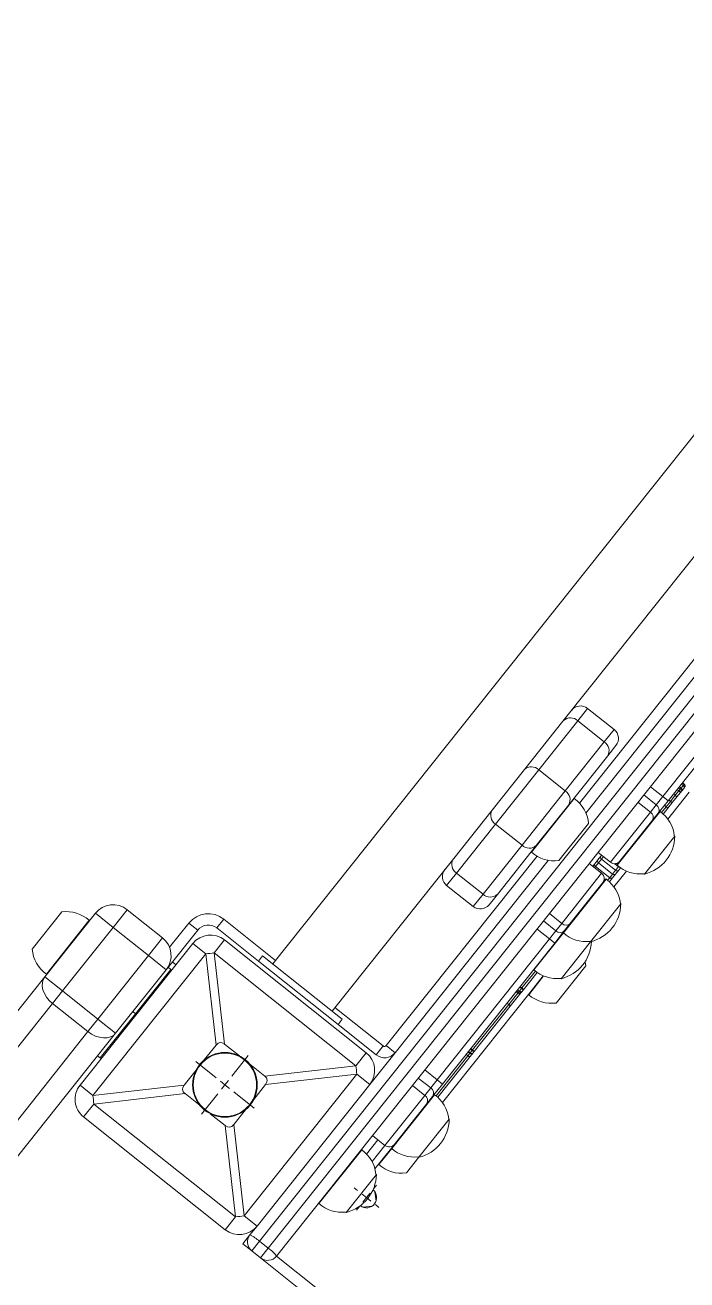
# Model space of a CAD drawing. Header units: millimetres. Extents: x -229914 to 856942, y -268655 to 87212.
# Drawn here: x -139850 to -139557, y 24177 to 24732 of the extents above; entities that cross this region are included whole.
import ezdxf

# ---------------------------------------------------------------- set-up
doc = ezdxf.new("R2010")
doc.units = ezdxf.units.MM

# ---------------------------------------------------------------- blocks, each defined once
blk = doc.blocks.new('SW_CENTERMARKSYMBOL_9')
at = {"color": 0, "linetype": 'Continuous', "lineweight": 0}
for p, q in [((0, 5), (0, 7)), ((-5, 0), (-7, 0)), ((0, 0), (-2.5, 0)), ((0, 0), (0, 2.5)), ((0, 0), (0, -2.5)), ((0, 0), (2.5, 0)), ((5, 0), (7, 0)), ((0, -5), (0, -7))]:
    blk.add_line(p, q, dxfattribs=at)
blk = doc.blocks.new('SW_CENTERMARKSYMBOL_65')
at = {"color": 0, "linetype": 'Continuous', "lineweight": 0}
for p, q in [((0, 5), (0, 16.5)), ((-5, 0), (-16.5, 0)), ((0, 0), (-2.5, 0)), ((0, 0), (0, 2.5)), ((0, 0), (0, -2.5)), ((0, 0), (2.5, 0)), ((5, 0), (16.5, 0)), ((0, -5), (0, -16.5))]:
    blk.add_line(p, q, dxfattribs=at)
blk = doc.blocks.new('Т912NEW')
at = {"color": 7, "linetype": 'Continuous', "lineweight": 15}
for p, q in [((-2156, 1914.17), (-2156, 1124.17)), ((-2079.25, 1024.6), (-2079.25, 1628.15)), ((-2074.25, 1627.72), (-2074.25, 1024.17)), ((-2089.25, 1415.8), (-2089.25, 1262.53)), ((-2122.5, 1287.89), (-2122.5, 1390.44)), ((-2067.25, 1289.37), (-2067.25, 1368.96)), ((-2064.25, 1368.96), (-2064.25, 1289.37)), ((-2117.5, 1299.17), (-2117.5, 1292.15)), ((-2102.5, 1299.17), (-2117.5, 1299.17)), ((-2102.5, 1292.15), (-2102.5, 1299.17)), ((-2063.25, 1299.64), (-2064.25, 1299.64)), ((-2063.25, 1298.78), (-2063.25, 1299.47)), ((-2062.25, 1298.64), (-2062.25, 1298.56)), ((-2062.25, 1298.56), (-2062.25, 1298.18)), ((-2062.25, 1298.18), (-2062.25, 1296.37)), ((-2059.25, 1298.17), (-2059.25, 1282.96)), ((-2097.5, 1294.17), (-2097.5, 1288.32)), ((-2063.25, 1297.37), (-2064.25, 1297.37)), ((-2063.25, 1295.84), (-2063.25, 1296.8)), ((-2063.25, 1293.28), (-2063.25, 1295.84)), ((-2063.25, 1289.87), (-2063.25, 1293.28)), ((-2062.25, 1296.37), (-2062.25, 1296.09)), ((-2062.25, 1296.09), (-2062.25, 1295.56)), ((-2062.25, 1295.56), (-2062.25, 1293.38)), ((-2062.25, 1293.38), (-2062.25, 1290.11)), ((-2122.5, 1260.66), (-2122.5, 1287.89)), ((-2117.5, 1292.15), (-2117.5, 1264.49)), ((-2102.5, 1292.15), (-2117.5, 1292.15)), ((-2102.5, 1264.49), (-2102.5, 1292.15)), ((-2097.5, 1288.32), (-2097.5, 1260.66)), ((-2067.25, 1289.37), (-2074.25, 1289.37)), ((-2067.25, 1284.76), (-2067.25, 1289.37)), ((-2067.25, 1289.37), (-2064.25, 1289.37)), ((-2064.25, 1289.37), (-2064.25, 1283.26)), ((-2063.25, 1286.82), (-2063.25, 1289.87)), ((-2062.25, 1290.11), (-2062.25, 1286.78)), ((-2062.25, 1286.78), (-2062.25, 1283.46)), ((-2067.25, 1284.76), (-2074.25, 1284.76)), ((-2067.25, 1280.58), (-2067.25, 1284.76)), ((-2064.05, 1283.46), (-2064.25, 1283.46)), ((-2064.25, 1253.12), (-2064.25, 1283.26)), ((-2064.05, 1253.11), (-2064.05, 1283.48)), ((-2067.25, 1280.58), (-2074.25, 1280.58)), ((-2052.25, 1279.04), (-2052.49, 1279.04)), ((-2052.25, 1257.54), (-2052.25, 1279.04)), ((-2117.5, 1264.49), (-2117.5, 1233.84)), ((-2102.5, 1264.49), (-2117.5, 1264.49)), ((-2102.5, 1233.84), (-2102.5, 1264.49)), ((-2122.5, 1237.67), (-2122.5, 1260.66)), ((-2097.3, 1264.34), (-2097.5, 1264.34)), ((-2097.5, 1260.66), (-2097.5, 1237.67)), ((-2097.3, 1233.98), (-2097.3, 1264.35)), ((-2085.5, 1238.67), (-2085.5, 1259.67)), ((-2059.25, 1253.62), (-2059.25, 1244.71)), ((-2052.49, 1257.55), (-2052.25, 1257.54)), ((-2074.25, 1252.29), (-2067.25, 1252.29)), ((-2072.25, 1251.64), (-2072.25, 1252.29)), ((-2072.25, 1249.61), (-2072.25, 1251.64)), ((-2072.25, 1247.37), (-2072.25, 1249.61)), ((-2063.25, 1250.9), (-2071.25, 1250.9)), ((-2071.25, 1250.9), (-2071.25, 1248.78)), ((-2063.25, 1248.78), (-2071.25, 1248.78)), ((-2071.25, 1248.78), (-2071.25, 1246.73)), ((-2064.25, 1253.12), (-2064.05, 1253.12)), ((-2063.25, 1250.9), (-2063.25, 1252.94)), ((-2063.25, 1248.78), (-2063.25, 1250.9)), ((-2063.25, 1246.73), (-2063.25, 1248.78)), ((-2062.25, 1253.12), (-2062.25, 1251.64)), ((-2062.25, 1251.64), (-2062.25, 1249.61)), ((-2062.25, 1249.61), (-2062.25, 1247.37)), ((-2067.25, 1246.04), (-2074.25, 1246.04)), ((-2072.25, 1246.04), (-2072.25, 1247.37)), ((-2063.25, 1246.73), (-2071.25, 1246.73)), ((-2064.05, 1245.21), (-2064.25, 1245.21)), ((-2064.25, 1215.07), (-2064.25, 1245.21)), ((-2064.05, 1214.85), (-2064.05, 1245.22)), ((-2062.25, 1247.37), (-2062.25, 1245.21)), ((-2122.5, 1210.44), (-2122.5, 1237.67)), ((-2097.5, 1237.67), (-2097.5, 1210.01)), ((-2052.25, 1240.79), (-2052.49, 1240.78)), ((-2052.25, 1219.29), (-2052.25, 1240.79)), ((-2102.5, 1233.84), (-2117.5, 1233.84)), ((-2117.5, 1233.84), (-2117.5, 1206.18)), ((-2102.5, 1206.18), (-2102.5, 1233.84)), ((-2097.5, 1234), (-2097.3, 1234)), ((-2089.25, 1235.8), (-2089.25, 1127.17)), ((-2067.25, 1217.76), (-2074.25, 1217.76)), ((-2067.25, 1213.57), (-2067.25, 1217.76)), ((-2064.25, 1215.07), (-2064.25, 1208.96)), ((-2064.25, 1214.87), (-2064.05, 1214.87)), ((-2064.05, 1193.98), (-2064.05, 1214.85)), ((-2052.49, 1219.3), (-2052.25, 1219.29)), ((-2052.25, 1198.42), (-2052.25, 1219.29)), ((-2122.5, 1124.17), (-2122.5, 1210.44)), ((-2097.5, 1210.01), (-2097.5, 1204.17)), ((-2067.25, 1213.57), (-2074.25, 1213.57)), ((-2067.25, 1208.96), (-2067.25, 1213.57)), ((-2047.25, 1188.67), (-2047.25, 1209.67)), ((-2102.5, 1206.18), (-2117.5, 1206.18)), ((-2117.5, 1206.18), (-2117.5, 1199.17)), ((-2102.5, 1199.17), (-2102.5, 1206.18)), ((-2067.25, 1208.96), (-2074.25, 1208.96)), ((-2067.25, 1208.96), (-2064.25, 1208.96)), ((-2067.25, 1129.37), (-2067.25, 1208.96)), ((-2064.25, 1208.96), (-2064.25, 1129.37)), ((-2102.5, 1199.17), (-2117.5, 1199.17)), ((-2052.49, 1198.42), (-2052.25, 1198.42)), ((-2064.25, 1194), (-2064.05, 1194)), ((-2062.25, 1193.99), (-2062.25, 1184.02)), ((-2059.25, 1184), (-2059.25, 1194.49)), ((-2059.05, 1183.98), (-2059.05, 1194.55)), ((-2063.25, 1181.51), (-2064.25, 1181.51)), ((-2063.25, 1184.16), (-2063.25, 1184.5)), ((-2063.25, 1182.63), (-2063.25, 1184.16)), ((-2063.25, 1181.98), (-2063.25, 1182.63)), ((-2063.25, 1181.51), (-2063.25, 1181.98)), ((-2062.25, 1184.02), (-2062.25, 1183.26)), ((-2062.25, 1183.26), (-2062.25, 1182.91)), ((-2062.25, 1182.91), (-2062.25, 1182.51)), ((-2062.25, 1182.51), (-2062.25, 1174.96)), ((-2059.25, 1184), (-2059.05, 1184)), ((-2059.25, 1184), (-2059.25, 1122.96)), ((-2063.25, 1149.4), (-2063.25, 1175.09)), ((-2062.25, 1174.96), (-2062.25, 1149.27)), ((-2063.25, 1149.04), (-2063.25, 1149.4)), ((-2063.25, 1147.77), (-2063.25, 1149.04)), ((-2062.25, 1149.27), (-2062.25, 1148.64)), ((-2062.25, 1148.64), (-2062.25, 1148.49)), ((-2062.25, 1148.49), (-2062.25, 1146.42)), ((-2063.25, 1147.49), (-2064.25, 1147.49)), ((-2063.25, 1147.49), (-2063.25, 1147.77)), ((-2062.25, 1146.42), (-2062.25, 1123.47)), ((-2185.25, 1126.17), (-2185.25, 1121.17)), ((-2095.25, 1126.17), (-2095.25, 1121.17)), ((-2094.25, 1127.17), (-2089.25, 1127.17)), ((-2089.25, 1127.17), (-2089.25, 1109.17)), ((-2067.25, 1129.37), (-2074.25, 1129.37)), ((-2067.25, 1124.76), (-2067.25, 1129.37)), ((-2067.25, 1129.37), (-2064.25, 1129.37)), ((-2064.25, 1129.37), (-2064.25, 1123.26)), ((-2161.75, 1121.17), (-2185.25, 1121.17)), ((-2161.75, 1124.17), (-2161.75, 1121.17)), ((-2161.75, 1124.17), (-2116.75, 1124.17)), ((-2161.75, 1121.17), (-2116.75, 1121.17)), ((-2116.75, 1124.17), (-2116.75, 1121.17)), ((-2095.25, 1121.17), (-2116.75, 1121.17)), ((-2067.25, 1124.76), (-2074.25, 1124.76)), ((-2067.25, 1120.58), (-2074.25, 1120.58)), ((-2067.25, 1120.58), (-2067.25, 1124.76)), ((-2064.05, 1123.46), (-2064.25, 1123.46)), ((-2064.25, 1093.12), (-2064.25, 1123.26)), ((-2064.05, 1093.11), (-2064.05, 1123.48)), ((-2196.25, 1115.17), (-2191.25, 1115.17)), ((-2191.25, 1115.17), (-2191.25, 1092.82)), ((-2179.25, 1119.17), (-2179.25, 1111.84)), ((-2179.25, 1119.17), (-2099.25, 1119.17)), ((-2099.25, 1111.84), (-2099.25, 1119.17)), ((-2052.25, 1119.04), (-2052.49, 1119.04)), ((-2052.25, 1097.54), (-2052.25, 1119.04)), ((-2181.93, 1109.17), (-2189.25, 1109.17)), ((-2189.25, 1029.17), (-2189.25, 1109.17)), ((-2153.25, 1080.49), (-2181.93, 1109.17)), ((-2181.93, 1109.17), (-2181.93, 1029.17)), ((-2179.25, 1111.84), (-2150.58, 1083.17)), ((-2099.25, 1111.84), (-2179.25, 1111.84)), ((-2127.93, 1083.17), (-2099.25, 1111.84)), ((-2096.58, 1109.17), (-2125.25, 1080.49)), ((-2096.58, 1029.17), (-2096.58, 1109.17)), ((-2089.25, 1109.17), (-2096.58, 1109.17)), ((-2089.25, 1109.17), (-2089.25, 1029.17)), ((-2221.25, 1102.82), (-2201.25, 1102.82)), ((-2221.25, 1102.82), (-2221.25, 1092.82)), ((-2201.25, 1102.82), (-2201.25, 1092.82)), ((-2231.25, 1092.82), (-2221.25, 1092.82)), ((-2231.25, 1056.96), (-2231.25, 1092.82)), ((-2221.25, 1092.82), (-2221.25, 1056.96)), ((-2201.25, 1092.82), (-2221.25, 1092.82)), ((-2201.25, 1056.96), (-2201.25, 1092.82)), ((-2191.25, 1092.82), (-2201.25, 1092.82)), ((-2191.25, 1097.17), (-2189.25, 1097.17)), ((-2191.25, 1094.17), (-2189.75, 1094.17)), ((-2191.25, 1092.82), (-2191.25, 1056.96)), ((-2189.75, 1094.17), (-2189.75, 1069.17)), ((-2189.25, 1094.17), (-2189.75, 1094.17)), ((-2064.25, 1093.12), (-2064.05, 1093.12)), ((-2064.25, 1093.12), (-2064.25, 1081.42)), ((-2064.05, 1083.98), (-2064.05, 1093.12)), ((-2052.49, 1097.55), (-2052.25, 1097.54)), ((-2052.25, 1088.67), (-2052.25, 1097.54)), ((-2231.45, 1088.71), (-2231.45, 1058.34)), ((-2231.25, 1088.7), (-2231.45, 1088.7)), ((-2074.25, 1092.29), (-2067.25, 1092.29)), ((-2243.25, 1084.03), (-2243.25, 1063.03)), ((-2150.58, 1083.17), (-2142.17, 1083.17)), ((-2136.34, 1083.17), (-2127.93, 1083.17)), ((-2074.05, 1084.34), (-2074.25, 1084.34)), ((-2074.05, 1053.98), (-2074.05, 1084.35)), ((-2064.25, 1084), (-2064.05, 1084)), ((-2153.25, 1080.49), (-2153.25, 1072.08)), ((-2125.25, 1080.49), (-2125.25, 1072.08)), ((-2062.25, 1079.92), (-2062.49, 1079.91)), ((-2062.25, 1058.42), (-2062.25, 1079.92)), ((-2054.97, 1070.54), (-2057.88, 1073.45)), ((-2189.75, 1069.17), (-2189.75, 1044.17)), ((-2153.25, 1066.25), (-2153.25, 1057.84)), ((-2125.25, 1066.25), (-2125.25, 1057.84)), ((-2057.88, 1064.88), (-2054.97, 1067.79)), ((-2231.45, 1058.36), (-2231.25, 1058.36)), ((-2221.25, 1056.96), (-2231.25, 1056.96)), ((-2231.25, 522.24), (-2231.25, 1056.96)), ((-2221.25, 1056.96), (-2201.25, 1056.96)), ((-2221.25, 1056.96), (-2221.25, 1049.89)), ((-2201.25, 1056.96), (-2191.25, 1056.96)), ((-2201.25, 1056.96), (-2201.25, 1049.89)), ((-2191.25, 1056.96), (-2191.25, 524.13)), ((-2181.93, 1029.17), (-2153.25, 1057.84)), ((-2150.58, 1055.17), (-2179.25, 1026.49)), ((-2142.17, 1055.17), (-2150.58, 1055.17)), ((-2127.93, 1055.17), (-2136.34, 1055.17)), ((-2099.25, 1026.49), (-2127.93, 1055.17)), ((-2125.25, 1057.84), (-2096.58, 1029.17)), ((-2074.25, 1054), (-2074.05, 1054)), ((-2062.49, 1058.42), (-2062.25, 1058.42)), ((-2201.25, 1049.89), (-2221.25, 1049.89)), ((-2189.75, 1044.17), (-2191.25, 1044.17)), ((-2189.25, 1044.17), (-2189.75, 1044.17)), ((-2189.25, 1029.17), (-2181.93, 1029.17)), ((-2179.25, 1026.49), (-2099.25, 1026.49)), ((-2179.25, 1026.49), (-2179.25, 1019.17)), ((-2099.25, 1019.17), (-2099.25, 1026.49)), ((-2096.58, 1029.17), (-2089.25, 1029.17)), ((-2089.25, 1024.17), (-2089.25, 1029.17)), ((-2089.25, 1019.17), (-2089.25, 1024.17)), ((-2084.25, 1024.6), (-2084.25, 1019.17)), ((-2079.25, 1024.6), (-2084.25, 1024.6)), ((-2079.25, 1019.17), (-2079.25, 1024.6)), ((-2099.25, 1019.17), (-2179.25, 1019.17)), ((-2084.25, 1019.17), (-2089.25, 1019.17)), ((-2079.25, 1019.17), (-2084.25, 1019.17)), ((-1861.38, 1019.17), (-2079.25, 1019.17))]:
    blk.add_line(p, q, dxfattribs=at)
at = {"color": 8, "linetype": 'Continuous', "lineweight": 15}
for p, q in [((-2084.25, 1420.25), (-2084.25, 1024.6)), ((-2094.25, 1264.2), (-2094.25, 1414.13)), ((-2063.25, 1299.47), (-2064.25, 1299.47)), ((-2063.25, 1298.78), (-2064.25, 1298.78)), ((-2063.25, 1299.47), (-2063.25, 1299.64)), ((-2063.25, 1297.37), (-2063.25, 1298.78)), ((-2063.25, 1296.8), (-2064.25, 1296.8)), ((-2063.25, 1295.84), (-2064.25, 1295.84)), ((-2063.25, 1293.28), (-2064.25, 1293.28)), ((-2063.25, 1296.8), (-2063.25, 1297.37)), ((-2063.25, 1289.87), (-2064.25, 1289.87)), ((-2063.25, 1286.82), (-2064.25, 1286.82)), ((-2063.25, 1283.5), (-2063.25, 1286.82)), ((-2067.25, 1252.29), (-2067.25, 1280.58)), ((-2064.25, 1254.03), (-2064.53, 1254.03)), ((-2071.25, 1252.29), (-2071.25, 1250.9)), ((-2063.25, 1252.94), (-2065.38, 1252.94)), ((-2063.25, 1252.94), (-2063.25, 1253.09)), ((-2071.25, 1246.73), (-2071.25, 1246.04)), ((-2067.25, 1217.76), (-2067.25, 1246.04)), ((-2063.25, 1245.25), (-2063.25, 1246.73)), ((-2094.25, 1127.17), (-2094.25, 1234.13)), ((-2063.25, 1184.5), (-2063.25, 1193.96)), ((-2063.25, 1184.5), (-2064.25, 1184.5)), ((-2063.25, 1184.16), (-2064.25, 1184.16)), ((-2063.25, 1182.63), (-2064.25, 1182.63)), ((-2063.25, 1181.98), (-2064.25, 1181.98)), ((-2063.25, 1175.09), (-2063.25, 1181.51)), ((-2063.25, 1175.09), (-2064.25, 1175.09)), ((-2063.25, 1149.4), (-2064.25, 1149.4)), ((-2063.25, 1149.04), (-2064.25, 1149.04)), ((-2063.25, 1147.77), (-2064.25, 1147.77)), ((-2063.25, 1146.18), (-2064.25, 1146.18)), ((-2063.25, 1146.18), (-2063.25, 1147.49)), ((-2063.25, 1123.5), (-2063.25, 1146.18)), ((-2185.25, 1126.17), (-2156, 1126.17)), ((-2122.5, 1126.17), (-2095.25, 1126.17)), ((-2067.25, 1092.29), (-2067.25, 1120.58)), ((-2196.25, 1101.48), (-2196.25, 1115.17)), ((-2071.25, 1092.29), (-2071.25, 1084.24)), ((-2067.25, 1083.14), (-2067.25, 1092.29)), ((-2191.25, 1069.17), (-2189.75, 1069.17)), ((-2221.25, 1049.89), (-2221.25, 523.56)), ((-2201.25, 524.56), (-2201.25, 1049.89)), ((-2074.25, 1024.17), (-1861.38, 1024.17))]:
    blk.add_line(p, q, dxfattribs=at)
at = {"color": 7, "linetype": 'Continuous', "lineweight": 15, "flags": 128}
for points in [[(-2062.25, 1298.18), (-2062.27, 1298.3), (-2062.33, 1298.41), (-2062.42, 1298.52), (-2062.54, 1298.61), (-2062.7, 1298.68), (-2062.87, 1298.74), (-2063.06, 1298.77), (-2063.25, 1298.78)], [(-2062.25, 1295.56), (-2062.27, 1295.62), (-2062.33, 1295.67), (-2062.42, 1295.72), (-2062.54, 1295.76), (-2062.7, 1295.79), (-2062.87, 1295.82), (-2063.06, 1295.84), (-2063.25, 1295.84)], [(-2071.25, 1246.73), (-2071.45, 1246.74), (-2071.63, 1246.78), (-2071.81, 1246.83), (-2071.96, 1246.91), (-2072.08, 1247.01), (-2072.18, 1247.12), (-2072.23, 1247.24), (-2072.25, 1247.37)], [(-2062.25, 1247.37), (-2062.27, 1247.24), (-2062.33, 1247.12), (-2062.42, 1247.01), (-2062.54, 1246.91), (-2062.7, 1246.83), (-2062.87, 1246.78), (-2063.06, 1246.74), (-2063.25, 1246.73)], [(-2047.25, 1209.67), (-2048.44, 1210.79), (-2048.65, 1210.96)], [(-2062.25, 1184.02), (-2062.27, 1184.11), (-2062.33, 1184.2), (-2062.42, 1184.28), (-2062.54, 1184.36), (-2062.7, 1184.42), (-2062.87, 1184.46), (-2063.06, 1184.49), (-2063.25, 1184.5)], [(-2062.25, 1183.26), (-2062.27, 1183.14), (-2062.33, 1183.02), (-2062.42, 1182.91), (-2062.54, 1182.81), (-2062.7, 1182.73), (-2062.87, 1182.67), (-2063.06, 1182.64), (-2063.25, 1182.63)], [(-2231.25, 1056.96), (-2231.06, 1055.58), (-2230.49, 1054.25), (-2229.57, 1053.03), (-2228.32, 1051.96), (-2226.81, 1051.08), (-2225.08, 1050.42), (-2223.2, 1050.02), (-2221.25, 1049.89)], [(-2201.25, 1049.89), (-2199.3, 1050.02), (-2197.42, 1050.42), (-2195.7, 1051.08), (-2194.18, 1051.96), (-2192.94, 1053.03), (-2192.01, 1054.25), (-2191.44, 1055.58), (-2191.25, 1056.96)]]:
    blk.add_lwpolyline(points, dxfattribs=at)
at = {"color": 7, "linetype": 'Continuous', "lineweight": 15}
for radius in [14.3, 14]:
    blk.add_circle((-2139.25, 1069.17), radius, dxfattribs=at)
for centre, radius, start, end in [((-2117.5, 1294.17), 5, 90, 180), ((-2102.5, 1294.17), 5, 0, 90), ((-2063.25, 1298.64), 1, 0, 90), ((-2063.21, 1298.51), 0.961, 2.6582, 92.3878), ((-2118.02, 1287.64), 4.53, 83.4646, 171.4412), ((-2101.99, 1287.64), 4.53, 8.5498, 96.5445), ((-2063.25, 1296.37), 1, 0, 90), ((-2063.13, 1295.91), 0.894, 11.3954, 97.9594), ((-2063, 1295.77), 2.51, 264.3336, 287.4824), ((-2063.02, 1291.1), 1.25, 259.1372, 307.6589), ((-2063.01, 1281.09), 5.74, 82.4601, 92.4611), ((-2066.94, 1282.06), 2.72, 8.4556, 96.5129), ((-2063.25, 1268.29), 15.21, 44.9558, 93.0153), ((-2066.94, 1277.87), 2.72, 8.4556, 96.5129), ((-2066.06, 1268.29), 17.5, 322.1, 37.9), ((-2118.02, 1259.98), 4.53, 83.4678, 171.438), ((-2101.99, 1259.98), 4.53, 8.553, 96.5413), ((-2096.5, 1249.16), 15.21, 43.6736, 93.0153), ((-2067.25, 1255.29), 3, 270, 0), ((-2063.25, 1268.29), 15.21, 266.9847, 315.0442), ((-2071.36, 1251.79), 0.902, 189.4721, 277.0421), ((-2071.33, 1249.7), 0.927, 185.8094, 274.7894), ((-2063.14, 1251.79), 0.902, 262.9747, 350.5111), ((-2063.17, 1249.7), 0.928, 265.2269, 354.1743), ((-2067.25, 1243.04), 3, 0, 90), ((-2063.25, 1230.04), 15.21, 44.9558, 93.0153), ((-2118.02, 1238.35), 4.53, 188.5588, 276.5354), ((-2101.99, 1238.35), 4.53, 263.4555, 351.4502), ((-2096.5, 1249.17), 15.21, 266.9847, 316.3264), ((-2066.06, 1230.04), 17.5, 322.1, 37.9), ((-2066.94, 1220.46), 2.72, 263.4893, 351.5422), ((-2066.94, 1216.27), 2.72, 263.4887, 351.5485), ((-2063.25, 1230.04), 15.21, 266.9847, 315.0442), ((-2066.06, 1209.17), 17.5, 322.1, 36.6124), ((-2118.02, 1210.69), 4.53, 188.5582, 276.5326), ((-2101.99, 1210.69), 4.53, 263.4584, 351.4508), ((-2117.5, 1204.17), 5, 180, 270), ((-2102.5, 1204.17), 5, 270, 0), ((-2063.25, 1209.17), 15.21, 266.9847, 315.0442), ((-2058.25, 1199.17), 15.21, 266.9847, 316.3264), ((-2063.01, 1182.28), 1.9, 66.55, 97.4079), ((-2063.22, 1182.94), 0.968, 268.073, 357.8543), ((-2063.25, 1182.51), 1, 270.0432, 359.9568), ((-2063.01, 1173.05), 2.05, 68.3895, 96.8832), ((-2063.01, 1147.37), 2.04, 68.356, 96.9167), ((-2063.02, 1150.32), 1.3, 259.5145, 305.9854), ((-2063.19, 1148.71), 0.944, 266.4224, 355.8139), ((-2063.25, 1148.49), 1, 270.0432, 359.9705), ((-2063.02, 1147.42), 1.25, 259.1801, 307.5643), ((-2185.25, 1115.17), 11, 90, 180), ((-2095.25, 1127.17), 1, 270, 0), ((-2095.25, 1127.17), 6, 270, 0), ((-2185.25, 1115.17), 6, 90, 180), ((-2066.94, 1122.06), 2.72, 8.4603, 96.5025), ((-2066.94, 1117.87), 2.72, 8.4603, 96.5025), ((-2063.25, 1108.29), 15.21, 44.9558, 93.0153), ((-2179.25, 1109.17), 10, 90, 180), ((-2099.25, 1109.17), 10, 0, 90), ((-2066.06, 1108.29), 17.5, 322.1, 37.9), ((-2144.4, 1074.31), 51.22, 132.8799, 137.115), ((-2134.1, 1074.31), 51.22, 42.885, 47.1201), ((-2221.25, 1092.82), 10, 90, 180), ((-2201.25, 1092.82), 10, 0, 90), ((-2067.25, 1095.29), 3, 270, 0), ((-2063.25, 1108.29), 15.21, 266.9847, 315.0442), ((-2232.25, 1073.52), 15.21, 86.9847, 136.3264), ((-2063.25, 1099.17), 15.21, 266.9847, 316.3264), ((-2073.25, 1069.16), 15.21, 44.9558, 93.0153), ((-2076.06, 1069.17), 17.5, 322.1, 37.9), ((-2059.25, 1069.17), 4.5, 0, 88.6899), ((-2059.25, 1069.17), 4.5, 271.3101, 0), ((-2232.25, 1073.53), 15.21, 223.6736, 273.0153), ((-2073.25, 1069.17), 15.21, 266.9847, 315.0442), ((-2179.25, 1029.17), 10, 180, 270), ((-2144.4, 1064.02), 51.22, 222.885, 227.1201), ((-2134.1, 1064.02), 51.22, 312.8799, 317.115), ((-2099.25, 1029.17), 10, 270, 0), ((-2085.49, 1009.92), 14.74, 85.1771, 104.7869), ((-2084.25, 1024.17), 5, 180, 270), ((-2078.01, 1009.92), 14.74, 75.2132, 94.8237), ((-2079.25, 1024.17), 5, 270, 0)]:
    blk.add_arc(centre, radius, start, end, dxfattribs=at)
at = {"color": 8, "linetype": 'Continuous', "lineweight": 15}
blk.add_arc((-2063.2, 1254.63), 1.68, 268.2452, 295.2801, dxfattribs=at)
at = {"color": 7, "linetype": 'Continuous', "lineweight": 15}
for centre, major_axis, start_param, end_param in [((-2115.89, 1045.8), (36.69, -36.69), 2.951191, 3.331994), ((-2162.61, 1045.8), (36.69, 36.69), 6.092784, 6.473587), ((-2115.89, 1092.53), (-36.69, -36.69), 6.092784, 6.473587), ((-2162.61, 1092.53), (-36.69, 36.69), 2.951191, 3.331994)]:
    blk.add_ellipse(centre, major_axis=major_axis, ratio=0.192736, start_param=start_param, end_param=end_param, dxfattribs=at)
at = {"color": 7, "linetype": 'Continuous', "lineweight": 0}
for name, p in [('SW_CENTERMARKSYMBOL_65', (-2139.25, 1069.17)), ('SW_CENTERMARKSYMBOL_9', (-2059.25, 1069.17))]:
    blk.add_blockref(name, p, dxfattribs=at)

msp = doc.modelspace()

# ---------------------------------------------------------------- block references
at = {"rotation": 321.4676820499667}
msp.add_blockref('Т912NEW', (-138753.82306, 22094.20638), dxfattribs=at)

doc.saveas('drawing.dxf')
